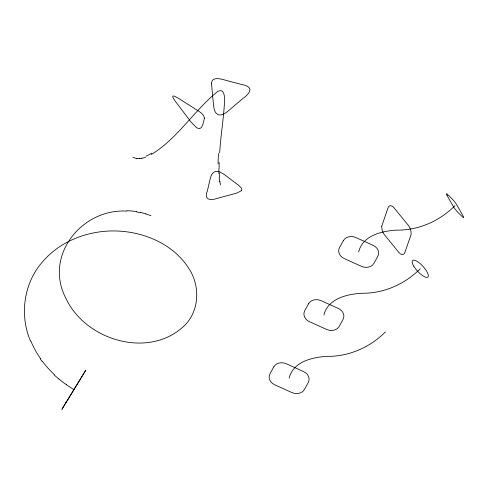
<?xml version="1.0" encoding="UTF-8"?>
<svg xmlns="http://www.w3.org/2000/svg" width="488" height="488" viewBox="0 0 488 488"><rect width="100%" height="100%" fill="white"/><g stroke="black" fill="none" stroke-linecap="round" stroke-linejoin="round"><path stroke-width="0.73" d="M219.179 162.492L219.106 168.622M219.661 152.848C220.68 136.585 223.327 120.481 224.382 104.231C224.992 99.711 225.169 86.943 217.434 91.677C193.809 110.806 177.675 138.452 151.329 154.501M66.075 402.136L65.514 403.35L85.821 370.142L61.909 409.383L66.069 402.112M289.116 378.17C293.056 361.736 312.216 357.259 326.801 356.356C348.816 356.728 369.977 347.371 385.477 331.864M323.892 315.059C327.832 298.632 346.992 294.148 361.577 293.251C383.586 293.617 404.747 284.266 420.247 268.754M358.662 251.948C362.608 235.521 381.762 231.037 396.347 230.141C418.362 230.507 439.523 221.155 455.023 205.649M241.371 190.735L236.857 193.083L218.953 197.896C211.774 200.416 203.228 201.123 207.406 190.723L209.755 180.767C210.59 177.541 211.164 173.435 214.543 171.855A4.294 2.958 -10.6 0 1 216.111 171.386L219.515 171.727L223.998 174.289L238.943 185.556L241.2 187.911L241.834 189.619A2.855 1.964 -10.6 0 1 241.371 190.735M145.473 157.301L141.898 158.338M139.379 158.649L136.994 158.533M126.825 211.109C81.569 208.394 43.493 256.157 66.014 298.516C85.693 340.532 149.145 359.424 184.311 325.758C199.769 310.734 200.367 285.218 188.466 267.894C174.149 245.684 147.943 233.514 122.183 231.324C92.866 228.719 61.732 239.236 42.413 261.971C23.68 283.247 19.38 315.144 30.488 341.027M136.53 211.908L140.343 212.597M145.869 213.97L150.963 215.672M132.882 157.136L134.792 158.008A59.341 25.992 -63.3 0 0 137.024 158.447M73.962 389.668L66.246 384.709M58.755 378.981L54.046 374.839M40.211 358.887L41.938 361.291M447.136 195.621L453.742 207.223A6.893 0.891 52.9 0 0 457.897 212.365L463.216 217.556A7.777 1 52.9 0 0 462.911 215.672L456.304 204.069A6.893 0.891 52.9 0 0 452.15 198.927L446.831 193.736A7.777 1 52.9 0 0 447.136 195.621M220.436 184.915L219.887 181.371M219.472 177.345L219.21 173.051M219.661 181.768A59.341 20.081 -80.3 0 1 219.222 177.724M218.959 173.429A51.801 15.171 -82.3 0 1 218.844 168.952M218.051 163.974A55.785 12.352 -84.2 0 1 218.526 153.47M151.744 153.171A55.785 21.094 -53.7 0 1 145.936 156.184M141.965 158.155A51.801 22.076 -59.7 0 1 139.44 158.508M66.313 384.623A101.711 86.882 26.6 0 1 58.828 378.901M54.327 374.583A92.647 80.044 26 0 1 42.242 361.126M40.577 358.692A95.819 84.064 24.2 0 1 30.817 340.941M126.856 210.761A59.182 48.373 -6.7 0 1 136.622 211.579M140.392 212.475A63.556 50.294 -5.5 0 1 145.924 213.86M204.454 118.096C203.453 121.378 202.587 130.686 197.549 128.161A5.13 1.452 42.3 0 1 196.475 127.49L191.119 122.207L177.974 104.755C169.379 93.977 171.733 93.727 182.17 100.705L194.004 108.116C197.713 110.941 203.563 112.978 204.454 118.096M211.499 83.668L213.329 103.072C213.957 107.055 213.738 112.594 218.02 114.595A4.703 3.886 0.3 0 0 219.313 114.942C224.004 115.333 227.457 111.374 230.842 108.745L242.786 98.588C251.778 92.043 253.424 86.449 240.791 84.284L225.657 80.258C221.107 78.977 211.609 76.055 211.499 83.668M381.732 226.212L382.037 229.689L383.08 232.569A9.01 5.295 75.6 0 0 384.514 234.832L398.818 252.363C399.922 253.809 402.142 255.407 403.881 254.028A5.758 3.379 75.6 0 0 404.833 252.552L411.097 234.636L411.018 231.318L409.822 227.701A9.01 5.295 75.6 0 0 408.389 225.438L394.084 207.9C392.98 206.461 390.754 204.856 389.021 206.241A5.758 3.379 75.6 0 0 388.07 207.717L381.732 226.212M273.805 366.866L269.937 373.881A9.534 7.924 13.8 0 0 274.695 384.788L291.946 392.584A9.534 7.924 13.8 0 0 304.433 389.467L308.294 382.458A9.534 7.924 13.8 0 0 303.536 371.545L286.291 363.749A9.534 7.924 13.8 0 0 273.805 366.866M308.575 303.756L304.713 310.771A9.534 7.924 13.8 0 0 309.471 321.677L326.716 329.473A9.534 7.924 13.8 0 0 339.203 326.362L343.07 319.347A9.534 7.924 13.8 0 0 338.306 308.44L321.061 300.645A9.534 7.924 13.8 0 0 308.575 303.756M343.351 240.651L339.483 247.66A9.534 7.924 13.8 0 0 344.247 258.573L361.492 266.369A9.534 7.924 13.8 0 0 373.979 263.252L377.84 256.243A9.534 7.924 13.8 0 0 373.082 245.33L355.837 237.534A9.534 7.924 13.8 0 0 343.351 240.651M413.751 266.149A11.273 3.636 47.3 0 0 427.683 277.19A11.273 3.636 47.3 0 0 419.314 262.922A11.273 3.636 47.3 0 0 413.751 266.149"/></g></svg>
